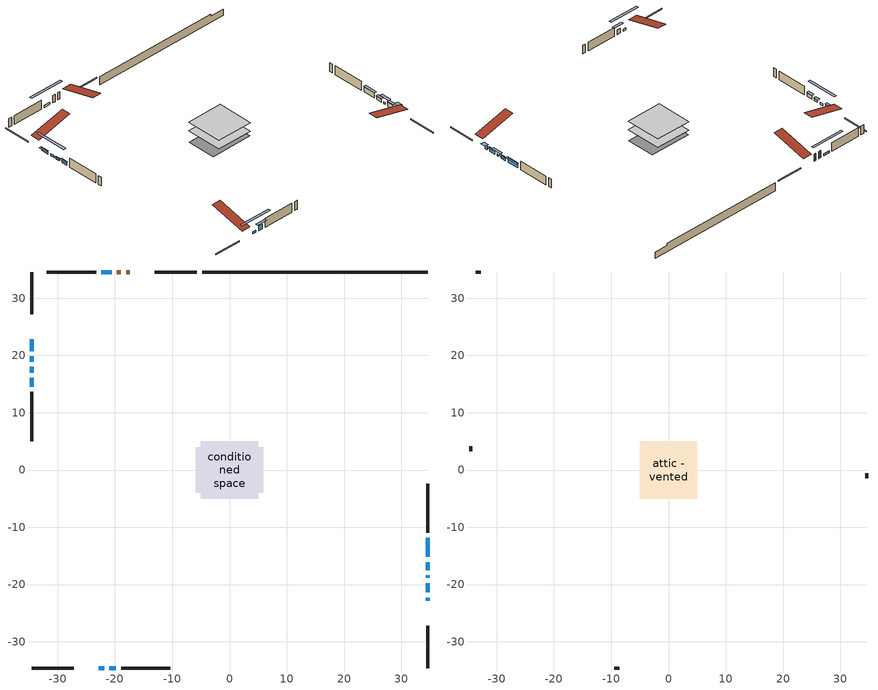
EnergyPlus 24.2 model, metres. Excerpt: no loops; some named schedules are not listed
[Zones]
conditioned space
 floor adiabatic (AdiabaticFloorConstruction): -5.01,-5.01 -5.01,5.01 5.01,5.01 5.01,-5.01 z0.46
 floor foundation (Slab1 construction): -5.87,-3.96 -5.87,3.96 5.87,3.96 5.87,-3.96 z-1.8
 wall outside (RimJoist1 construction): -5.68,34.57 -13.05,34.57 / -34.57,-34.57 -27.2,-34.57 / -34.57,34.57 -34.57,27.2 / 34.57,-34.57 34.57,-27.2 z0.46:0.76
 wall outside (AdiabaticWallConstruction 1): -17.45,34.57 -18.02,34.57 / -18.95,34.57 -19.67,34.57 z0.46:2.49
 wall outside (AdiabaticWallConstruction): 34.57,-22.8 34.57,-22.26 z0.46:1.66; -34.57,22.8 -34.57,20.76 / 34.57,-17.47 34.57,-16.07 z0.46:1.3; 34.57,-21.34 34.57,-19.73 z0.46:1.58; -20.59,34.57 -22.38,34.57 / -22.8,-34.57 -21.88,-34.57 / -34.57,19.84 -34.57,18.92 z0.46:1.05; 34.57,-18.81 34.57,-18.4 z0.46:0.97; -34.57,17.99 -34.57,17 z0.46:1.1; -34.57,16.07 -34.57,14.55 z0.46:1.42; -20.95,-34.57 -19.86,-34.57 / 34.57,-15.15 34.57,-11.87 z0.46:1.81
 wall outside (Wall1 construction): -23.31,34.57 -31.86,34.57 / -18.93,-34.57 -10.37,-34.57 / -34.57,13.62 -34.57,5.06 / 34.57,-10.94 34.57,-2.38 z0.46:2.9
 wall foundation (FoundationWall1 construction): -4.75,34.57,-1.8 -4.75,34.57,0.46 30.64,34.57,0.46 30.64,34.57,-0.08 34.57,34.57,-0.08 34.57,34.57,-1.8
 window (WindowConstruction 7): 34.57,-22.8 34.57,-22.26 z0.46:1.65
 window (WindowConstruction 5): -34.57,22.8 -34.57,20.76 z0.46:1.3
 window (WindowConstruction 6): 34.57,-21.33 34.57,-19.73 z0.46:1.58
 window (WindowConstruction 9): -20.6,34.57 -22.38,34.57 z0.46:1.05
 window (WindowConstruction 10): -22.8,-34.57 -21.88,-34.57 z0.46:1.05
 window (WindowConstruction 11): -34.57,19.83 -34.57,18.92 z0.46:1.05
 window (WindowConstruction 8): 34.57,-18.8 34.57,-18.4 z0.46:0.97
 window (WindowConstruction): -34.57,17.99 -34.57,17 z0.46:1.09
 window (WindowConstruction 1): -34.57,16.07 -34.57,14.55 z0.46:1.41
 window (WindowConstruction 2): 34.57,-17.47 34.57,-16.07 z0.46:1.3
 window (WindowConstruction 3): -20.95,-34.57 -19.86,-34.57 z0.46:1.81
 window (WindowConstruction 4): 34.57,-15.14 34.57,-11.87 z0.46:1.81
 door (Door): -17.45,34.57 -18.02,34.57 z0.46:2.49
 door (Door 1): -18.95,34.57 -19.67,34.57 z0.46:2.49
 ceiling adiabatic (AdiabaticFloorConstruction): 5.01,-5.01 5.01,5.01 -5.01,5.01 -5.01,-5.01 z0.46
attic - vented
 floor to conditioned space (Floor1 construction Reversed): -5.01,-5.01 -5.01,5.01 5.01,5.01 5.01,-5.01 z2.9
 wall outside (Wall2 construction): -32.79,34.57 -33.64,34.57 / -9.45,-34.57 -8.6,-34.57 / -34.57,4.13 -34.57,3.28 / 34.57,-1.46 34.57,-0.61 z0.46:2.9
 roof outside (Roof1 construction): -16.52,34.57,2.9 -16.52,24.7,5.36 -13.98,24.7,5.36 -13.98,34.57,2.9; -23.73,-34.57,2.9 -23.73,-24.7,5.36 -26.27,-24.7,5.36 -26.27,-34.57,2.9; -34.57,23.73,2.9 -24.7,23.73,5.36 -24.7,26.27,5.36 -34.57,26.27,2.9; 34.57,-23.73,2.9 24.7,-23.73,5.36 24.7,-26.27,5.36 34.57,-26.27,2.9
shading: 34.57,-21.8 34.57,-23.26 35.64,-23.26 35.64,-21.8 z2.12; -34.57,20.61 -34.57,22.95 -35.18,22.95 -35.18,20.61 z1.45; 34.57,-19.58 34.57,-21.48 35.18,-21.48 35.18,-19.58 z1.73; -26.34,34.57 -16.64,34.57 -16.64,35.18 -26.34,35.18 z5; -17.92,-34.57 -26.76,-34.57 -26.76,-35.18 -17.92,-35.18 z5; -34.57,14.96 -34.57,23.79 -35.18,23.79 -35.18,14.96 z5; 34.57,-17.18 34.57,-20.02 35.18,-20.02 35.18,-17.18 z2.19; -34.57,16.85 -34.57,18.14 -35.18,18.14 -35.18,16.85 z1.24; -34.57,14.4 -34.57,16.22 -35.18,16.22 -35.18,14.4 z1.56; 34.57,-15.92 34.57,-17.62 35.18,-17.62 35.18,-15.92 z1.45; -18.95,-34.57 -21.86,-34.57 -21.86,-35.18 -18.95,-35.18 z2.72; 34.57,-11.72 34.57,-15.29 35.18,-15.29 35.18,-11.72 z1.96
[Building]
Building 1: Terrain=Suburbs
[Site:Location]
Red Deer Regional AP_AB: Latitude {deg}=52.18; Longitude {deg}=-113.89; Time Zone {hr}=-7; Elevation {m}=905; Keep Site Location Information=Yes
[Site:GroundTemperature:Shallow]
-2.34175, -4.57363, -4.75236, -3.69322, 0.558635, 4.79069, 8.45965, 10.7838, 10.9813, 9.09096, 5.51556, 1.41332
[Site:WaterMainsTemperature]
Calculation Method=Schedule; Temperature Schedule=mains temperature schedule
[Material] Roughness=Rough; Thermal Absorptance=0.9
Name | Thickness {m} | Conductivity {W/m-K} | Density {kg/m3} | Specific Heat {J/kg-K} | Solar Absorptance | Visible Absorptance
asphalt or fiberglass shingles | 0.00635 | 0.162714 | 1121.4 | 1465.45 | 0.4 | 0.4
ceiling loosefill ins | 0.0846667 | 0.0480833 | 16.02 | 1046.75 | 0.7 | 0.7
ceiling stud and cavity | 0.1397 | 0.0949009 | 65.682 | 1177.47 | 0.7 | 0.7
concrete 4.0 in. | 0.1016 | 1.803125 | 2242.8 | 837.4 | 0.7 | 0.7
concrete 8.0 in. | 0.2032 | 1.803125 | 2242.8 | 837.4 | 0.7 | 0.7
door material | 0.04445 | 0.053851 | 512.64 | 1214.23 | 0.7 | 0.7
door material 1 | 0.04445 | 0.188738 | 512.64 | 1214.23 | 0.7 | 0.7
exterior vertical ins | 0.017508 | 0.029427 | 32.04 | 1214.23 | 0.7 | 0.7
floor covering | 0.0127 | 0.0433444 | 54.468 | 1339.84 | 0.6 | 0.6
floor rigid ins; wall rigid ins | 0.512978 | 0.029427 | 32.04 | 1214.23 | 0.7 | 0.7
floor stud and cavity | 0.1397 | 1.75129 | 37.0049 | 1207.88 | 0.7 | 0.7
furniture material conditioned space 1 | 0.1524 | 0.115458 | 640.8 | 1214.23 | 0.6 | 0.6
gypsum board | 0.0127 | 0.160291 | 801 | 837.4 | 0.6 | 0.6
gypsum board 1 | 0.0127 | 0.160291 | 801 | 837.4 | 0.7 | 0.7
osb sheathing 0.5 in. | 0.0127 | 0.115458 | 512.64 | 1214.23 | 0.7 | 0.7
osb sheathing 0.75 in. | 0.01905 | 0.115458 | 512.64 | 1214.23 | 0.7 | 0.7
osb sheathing 2.0 in. | 0.0508 | 0.115458 | 512.64 | 1214.23 | 0.7 | 0.7
rim joist stud and cavity | 0.0508 | 0.0309689 | 125.044 | 1163.47 | 0.6 | 0.6
wall stud and cavity | 0.1397 | 0.126135 | 139.0536 | 1170.24 | 0.7 | 0.7
wall stud and cavity 1 | 0.0889 | 6.1454 | 50.32683 | 1063.81 | 0.6 | 0.6
wall stud and cavity 2 | 0.0889 | 0.380278 | 52.3479 | 1209.89 | 0.7 | 0.7
wall stud and cavity 3 | 0.0889 | 0.391764 | 83.0341 | 1211.67 | 0.7 | 0.7
wood siding | 0.0254 | 0.102417 | 544.68 | 1172.36 | 0.4 | 0.4
wood siding 1 | 0.00254 | 0.102417 | 544.68 | 1172.36 | 0.4 | 0.4
wood siding 2; wood siding 3; wood siding 4 | 0.0254 | 0.102417 | 544.68 | 1172.36 | 0.7 | 0.7
[WindowMaterial:SimpleGlazingSystem]
Name | U-Factor {W/m2-K} | Solar Heat Gain Coefficient
WindowMaterial | 2.989467 | 0.52
WindowMaterial 1 | 2.92474 | 0.66
WindowMaterial 10 | 5.37877 | 0.62
WindowMaterial 2 | 2.99003 | 0.55
WindowMaterial 3 | 2.921331 | 0.67
WindowMaterial 4 | 2.96732 | 0.58
WindowMaterial 5 | 2.96562 | 0.58
WindowMaterial 6 | 2.63686 | 0.61
WindowMaterial 7 | 4.863207 | 0.59
WindowMaterial 8 | 2.67377 | 0.45
WindowMaterial 9 | 2.67377 | 0.46
[Construction]
AdiabaticFloorConstruction: floor stud and cavity, floor rigid ins, osb sheathing 0.75 in., floor covering
AdiabaticWallConstruction: wood siding 3, wall rigid ins, wall stud and cavity 2, gypsum board
AdiabaticWallConstruction 1: wood siding 4, wall rigid ins, wall stud and cavity 2, gypsum board
Door: door material
Door 1: door material 1
Floor1 construction Reversed: gypsum board, ceiling stud and cavity, ceiling loosefill ins
FoundationWall1 construction: concrete 8.0 in., gypsum board 1
furniture construction conditioned space 1: furniture material conditioned space 1
PartitionWallConstruction: gypsum board, wall stud and cavity 3, gypsum board
RimJoist1 construction: wood siding 2, osb sheathing 2.0 in., rim joist stud and cavity
Roof1 construction: asphalt or fiberglass shingles
Slab1 construction: concrete 4.0 in.
Wall1 construction: wood siding, osb sheathing 0.5 in., wall stud and cavity, gypsum board
Wall2 construction: wood siding 1, wall stud and cavity 1
WindowConstruction: WindowMaterial
WindowConstruction 1: WindowMaterial 1
WindowConstruction 10: WindowMaterial 9
WindowConstruction 11: WindowMaterial 10
WindowConstruction 2: WindowMaterial 2
WindowConstruction 3; WindowConstruction 4: WindowMaterial 3
WindowConstruction 5: WindowMaterial 4
WindowConstruction 6: WindowMaterial 5
WindowConstruction 7: WindowMaterial 6
WindowConstruction 8: WindowMaterial 7
WindowConstruction 9: WindowMaterial 8
[Zone] Multiplier=1; Part of Total Floor Area=Yes
Name | Volume {m3}
attic - vented | 40.6229
conditioned space | 475.8
[Space]
Name | Zone | Volume {m3}
attic - vented 1 | attic - vented | 40.6229
conditioned space 1 | conditioned space | 475.8
[ZoneInfiltration:EffectiveLeakageArea]
infil attic - vented 1: Zone or Space=attic - vented 1; Schedule=Always On Discrete; Effective Air Leakage Area {cm2}=3593.91; Stack Coefficient=0.000341075; Wind Coefficient=1.2478e-05
[ZoneMixing]
whole house fan mix: Zone or Space=attic - vented; Schedule=Always On Continuous; Design Flow Rate Calculation Method=Flow/Zone; Design Flow Rate {m3/s}=0; Source Zone or Space=conditioned space
[SurfaceProperty:ExposedFoundationPerimeter]
Slab1: Exposed Perimeter Calculation Method=TotalExposedPerimeter; Total Exposed Perimeter {m}=39.32
[InternalMass] Zone or ZoneList=conditioned space; Space or SpaceList=conditioned space 1
Name | Construction | Surface Area {m2}
furniture mass conditioned space 1 | furniture construction conditioned space 1 | 77.32
partition wall mass | PartitionWallConstruction | 193.3
[Lights]
interior lighting: Zone or ZoneList or Space or SpaceList=conditioned space 1; Schedule=interior lighting schedule; Design Level Calculation Method=LightingLevel; Lighting Level {W}=343.2; Return Air Fraction=0; Fraction Radiant=0.6; Fraction Visible=0.2; Fraction Replaceable=1
[People]
occupants: Zone or ZoneList or Space or SpaceList=conditioned space 1; Number of People Schedule=occupants schedule; Number of People Calculation Method=People; Number of People=3; Fraction Radiant=0.314171; Sensible Heat Fraction=0.56303; Activity Level Schedule=occupants activity schedule; Carbon Dioxide Generation Rate {m3/s-W}=0; Enable ASHRAE 55 Comfort Warnings=No; Mean Radiant Temperature Calculation Type=EnclosureAveraged
[ElectricEquipment] Zone or ZoneList or Space or SpaceList=conditioned space 1; Design Level Calculation Method=EquipmentLevel
Name | Schedule | Design Level {W} | Fraction Latent | Fraction Radiant | Fraction Lost
clothes dryer | clothes dryer schedule | 140.772 | 0.015 | 0.081 | 0.85
clothes washer | clothes washer schedule | 32.1985 | 0.03 | 0.162 | 0.7
cooking range | cooking range schedule | 215.147 | 0.08 | 0.432 | 0.2
dishwasher | dishwasher schedule | 66.8632 | 0.3 | 0.18 | 0.4
fridge | fridge schedule | 72.9452 | 0 | 0.6 | 0
mech vent bath fan 0 | mech vent bath fan 0 schedule | 50.2 | 0 | 0 | 1
mech vent house fan | mech vent house fan schedule | 0 | 0 | 0 | 1
mech vent house fan cfis | mech vent house fan cfis schedule | 0 | 0 | 0 | 0
misc plug loads | misc plug loads schedule | 494.7 | 0.045 | 0.513 | 0.1
whole house fan | Always On Discrete | 0 | 0 | 0 | 1
[OtherEquipment] Zone or ZoneList or Space or SpaceList=conditioned space 1; Design Level Calculation Method=EquipmentLevel
Name | Fuel Type | Schedule | Design Level {W} | Fraction Latent | Fraction Radiant | Fraction Lost
clothes dryer 1 | Electricity | clothes dryer schedule | 0 | 0.015 | 0.081 | 0.85
cooking range 1 | Electricity | cooking range schedule | 0 | 0.08 | 0.432 | 0.2
general water use latent | None | general water use schedule | 62.594 | 1 | 0 | 0
general water use sensible | None | general water use schedule | -61.6891 | 0 | 0.6 | 0
mech vent house fan latent load | None | Always On Discrete | 0 | 1 | 0 | 0
mech vent house fan sensible load | None | Always On Discrete | 0 | 0 | 0 | 0
water heater energy adjustment1 | NaturalGas | Always On Discrete | 0.01 | 0 | 0 | 1
[ZoneInfiltration:DesignFlowRate] Zone or ZoneList or Space or SpaceList=conditioned space 1; Schedule=Always On Discrete; Design Flow Rate Calculation Method=Flow/Zone; Design Flow Rate {m3/s}=0
infil flow; natural vent flow; whole house fan flow
[Foundation:Kiva]
Foundation Kiva 1: Initial Indoor Air Temperature {C}=18; Wall Height Above Grade {m}=0.460004; Wall Depth Below Slab {m}=0.2032; Custom Block Material Name 1=exterior vertical ins; Custom Block Depth 1 {m}=2.26; Custom Block X Position 1 {m}=0.2159; Custom Block Z Position 1 {m}=0
[Foundation:Kiva:Settings]
Soil Conductivity {W/m-K}=0.849921; Soil Density {kg/m3}=1842.3; Soil Specific Heat {J/kg-K}=418.7; Ground Solar Absorptivity=0.9; Ground Thermal Absorptivity=0.9; Ground Surface Roughness {m}=0.03; Far-Field Width {m}=40; Deep-Ground Boundary Condition=ZeroFlux; Deep-Ground Depth {m}=40; Minimum Cell Dimension {m}=0.2; Maximum Cell Growth Coefficient=3; Simulation Timestep=Timestep
[Exterior:Lights]
exterior lighting: Schedule=exterior lighting schedule; Design Level {W}=75.6
[Schedule:Constant]
Name | Hourly Value
Always On Continuous; mech vent house fan schedule; mech vent house fan cfis schedule; Always On Discrete | 1
occupants activity schedule | 117.228
fridge schedule | 0
[Schedule:Week:Daily]
interior lighting schedule Week Rule - Jan1-Jan27: interior lighting schedule day, interior lighting schedule day, interior lighting schedule day, interior lighting schedule day, interior lighting schedule day, interior lighting schedule day, interior lighting schedule day, interior lighting schedule default day, interior lighting schedule default day, interior lighting schedule default day, interior lighting schedule default day, interior lighting schedule default day
interior lighting schedule Week Rule - Jan28-Feb3: interior lighting schedule day, interior lighting schedule day, interior lighting schedule day, interior lighting schedule day, interior lighting schedule day 1, interior lighting schedule day 1, interior lighting schedule day 1, interior lighting schedule default day, interior lighting schedule default day, interior lighting schedule default day, interior lighting schedule default day, interior lighting schedule default day
interior lighting schedule Week Rule - Feb4-Feb24: interior lighting schedule day 1, interior lighting schedule day 1, interior lighting schedule day 1, interior lighting schedule day 1, interior lighting schedule day 1, interior lighting schedule day 1, interior lighting schedule day 1, interior lighting schedule default day, interior lighting schedule default day, interior lighting schedule default day, interior lighting schedule default day, interior lighting schedule default day
interior lighting schedule Week Rule - Feb25-Mar3: interior lighting schedule day 1, interior lighting schedule day 1, interior lighting schedule day 1, interior lighting schedule day 1, interior lighting schedule day 2, interior lighting schedule day 2, interior lighting schedule day 2, interior lighting schedule default day, interior lighting schedule default day, interior lighting schedule default day, interior lighting schedule default day, interior lighting schedule default day
interior lighting schedule Week Rule - Mar4-Mar31: interior lighting schedule day 2, interior lighting schedule day 2, interior lighting schedule day 2, interior lighting schedule day 2, interior lighting schedule day 2, interior lighting schedule day 2, interior lighting schedule day 2, interior lighting schedule default day, interior lighting schedule default day, interior lighting schedule default day, interior lighting schedule default day, interior lighting schedule default day
interior lighting schedule Week Rule - Apr1-Apr28: interior lighting schedule day 3, interior lighting schedule day 3, interior lighting schedule day 3, interior lighting schedule day 3, interior lighting schedule day 3, interior lighting schedule day 3, interior lighting schedule day 3, interior lighting schedule default day, interior lighting schedule default day, interior lighting schedule default day, interior lighting schedule default day, interior lighting schedule default day
interior lighting schedule Week Rule - Apr29-May5: interior lighting schedule day 3, interior lighting schedule day 3, interior lighting schedule day 4, interior lighting schedule day 4, interior lighting schedule day 4, interior lighting schedule day 4, interior lighting schedule day 4, interior lighting schedule default day, interior lighting schedule default day, interior lighting schedule default day, interior lighting schedule default day, interior lighting schedule default day
interior lighting schedule Week Rule - May6-May26: interior lighting schedule day 4, interior lighting schedule day 4, interior lighting schedule day 4, interior lighting schedule day 4, interior lighting schedule day 4, interior lighting schedule day 4, interior lighting schedule day 4, interior lighting schedule default day, interior lighting schedule default day, interior lighting schedule default day, interior lighting schedule default day, interior lighting schedule default day
interior lighting schedule Week Rule - May27-Jun2: interior lighting schedule day 4, interior lighting schedule day 4, interior lighting schedule day 4, interior lighting schedule day 4, interior lighting schedule day 4, interior lighting schedule day 5, interior lighting schedule day 5, interior lighting schedule default day, interior lighting schedule default day, interior lighting schedule default day, interior lighting schedule default day, interior lighting schedule default day
interior lighting schedule Week Rule - Jun3-Jun30: interior lighting schedule day 5, interior lighting schedule day 5, interior lighting schedule day 5, interior lighting schedule day 5, interior lighting schedule day 5, interior lighting schedule day 5, interior lighting schedule day 5, interior lighting schedule default day, interior lighting schedule default day, interior lighting schedule default day, interior lighting schedule default day, interior lighting schedule default day
interior lighting schedule Week Rule - Jul1-Jul28: interior lighting schedule day 6, interior lighting schedule day 6, interior lighting schedule day 6, interior lighting schedule day 6, interior lighting schedule day 6, interior lighting schedule day 6, interior lighting schedule day 6, interior lighting schedule default day, interior lighting schedule default day, interior lighting schedule default day, interior lighting schedule default day, interior lighting schedule default day
interior lighting schedule Week Rule - Jul29-Aug4: interior lighting schedule day 6, interior lighting schedule day 6, interior lighting schedule day 6, interior lighting schedule day 7, interior lighting schedule day 7, interior lighting schedule day 7, interior lighting schedule day 7, interior lighting schedule default day, interior lighting schedule default day, interior lighting schedule default day, interior lighting schedule default day, interior lighting schedule default day
interior lighting schedule Week Rule - Aug5-Aug25: interior lighting schedule day 7, interior lighting schedule day 7, interior lighting schedule day 7, interior lighting schedule day 7, interior lighting schedule day 7, interior lighting schedule day 7, interior lighting schedule day 7, interior lighting schedule default day, interior lighting schedule default day, interior lighting schedule default day, interior lighting schedule default day, interior lighting schedule default day
interior lighting schedule Week Rule - Aug26-Sep1: interior lighting schedule day 7, interior lighting schedule day 7, interior lighting schedule day 7, interior lighting schedule day 7, interior lighting schedule day 7, interior lighting schedule day 7, interior lighting schedule day 8, interior lighting schedule default day, interior lighting schedule default day, interior lighting schedule default day, interior lighting schedule default day, interior lighting schedule default day
interior lighting schedule Week Rule - Sep2-Sep29: interior lighting schedule day 8, interior lighting schedule day 8, interior lighting schedule day 8, interior lighting schedule day 8, interior lighting schedule day 8, interior lighting schedule day 8, interior lighting schedule day 8, interior lighting schedule default day, interior lighting schedule default day, interior lighting schedule default day, interior lighting schedule default day, interior lighting schedule default day
interior lighting schedule Week Rule - Sep30-Oct6: interior lighting schedule day 8, interior lighting schedule day 9, interior lighting schedule day 9, interior lighting schedule day 9, interior lighting schedule day 9, interior lighting schedule day 9, interior lighting schedule day 9, interior lighting schedule default day, interior lighting schedule default day, interior lighting schedule default day, interior lighting schedule default day, interior lighting schedule default day
interior lighting schedule Week Rule - Oct7-Oct27: interior lighting schedule day 9, interior lighting schedule day 9, interior lighting schedule day 9, interior lighting schedule day 9, interior lighting schedule day 9, interior lighting schedule day 9, interior lighting schedule day 9, interior lighting schedule default day, interior lighting schedule default day, interior lighting schedule default day, interior lighting schedule default day, interior lighting schedule default day
interior lighting schedule Week Rule - Oct28-Nov3: interior lighting schedule day 9, interior lighting schedule day 9, interior lighting schedule day 9, interior lighting schedule day 9, interior lighting schedule day 10, interior lighting schedule day 10, interior lighting schedule day 10, interior lighting schedule default day, interior lighting schedule default day, interior lighting schedule default day, interior lighting schedule default day, interior lighting schedule default day
interior lighting schedule Week Rule - Nov4-Nov24: interior lighting schedule day 10, interior lighting schedule day 10, interior lighting schedule day 10, interior lighting schedule day 10, interior lighting schedule day 10, interior lighting schedule day 10, interior lighting schedule day 10, interior lighting schedule default day, interior lighting schedule default day, interior lighting schedule default day, interior lighting schedule default day, interior lighting schedule default day
interior lighting schedule Week Rule - Nov25-Dec1: interior lighting schedule day 10, interior lighting schedule day 10, interior lighting schedule day 10, interior lighting schedule day 10, interior lighting schedule day 10, interior lighting schedule day 10, interior lighting schedule day 11, interior lighting schedule default day, interior lighting schedule default day, interior lighting schedule default day, interior lighting schedule default day, interior lighting schedule default day
interior lighting schedule Week Rule - Dec2-Dec31: interior lighting schedule day 11, interior lighting schedule day 11, interior lighting schedule day 11, interior lighting schedule day 11, interior lighting schedule day 11, interior lighting schedule day 11, interior lighting schedule day 11, interior lighting schedule default day, interior lighting schedule default day, interior lighting schedule default day, interior lighting schedule default day, interior lighting schedule default day
occupants schedule Week Rule - Jan1-Dec31: occupants schedule day, occupants schedule day, occupants schedule day, occupants schedule day, occupants schedule day, occupants schedule day, occupants schedule day, occupants schedule default day, occupants schedule default day, occupants schedule default day, occupants schedule default day, occupants schedule default day
clothes dryer schedule Week Rule - Jan1-Dec31: clothes dryer schedule day, clothes dryer schedule day, clothes dryer schedule day, clothes dryer schedule day, clothes dryer schedule day, clothes dryer schedule day, clothes dryer schedule day, clothes dryer schedule default day, clothes dryer schedule default day, clothes dryer schedule default day, clothes dryer schedule default day, clothes dryer schedule default day
clothes washer schedule Week Rule - Jan1-Dec31: clothes washer schedule day, clothes washer schedule day, clothes washer schedule day, clothes washer schedule day, clothes washer schedule day, clothes washer schedule day, clothes washer schedule day, clothes washer schedule default day, clothes washer schedule default day, clothes washer schedule default day, clothes washer schedule default day, clothes washer schedule default day
cooking range schedule Week Rule - Jan1-Dec31: cooking range schedule day, cooking range schedule day, cooking range schedule day, cooking range schedule day, cooking range schedule day, cooking range schedule day, cooking range schedule day, cooking range schedule default day, cooking range schedule default day, cooking range schedule default day, cooking range schedule default day, cooking range schedule default day
dishwasher schedule Week Rule - Jan1-Dec31: dishwasher schedule day, dishwasher schedule day, dishwasher schedule day, dishwasher schedule day, dishwasher schedule day, dishwasher schedule day, dishwasher schedule day, dishwasher schedule default day, dishwasher schedule default day, dishwasher schedule default day, dishwasher schedule default day, dishwasher schedule default day
mech vent bath fan 0 schedule Week Rule - Jan1-Dec31: mech vent bath fan 0 schedule day, mech vent bath fan 0 schedule day, mech vent bath fan 0 schedule day, mech vent bath fan 0 schedule day, mech vent bath fan 0 schedule day, mech vent bath fan 0 schedule day, mech vent bath fan 0 schedule day, mech vent bath fan 0 schedule default day, mech vent bath fan 0 schedule default day, mech vent bath fan 0 schedule default day, mech vent bath fan 0 schedule default day, mech vent bath fan 0 schedule default day
misc plug loads schedule Week Rule - Jan1-Dec31: misc plug loads schedule day, misc plug loads schedule day, misc plug loads schedule day, misc plug loads schedule day, misc plug loads schedule day, misc plug loads schedule day, misc plug loads schedule day, misc plug loads schedule default day, misc plug loads schedule default day, misc plug loads schedule default day, misc plug loads schedule default day, misc plug loads schedule default day
general water use schedule Week Rule - Jan1-Dec31: general water use schedule day, general water use schedule day, general water use schedule day, general water use schedule day, general water use schedule day, general water use schedule day, general water use schedule day, general water use schedule default day, general water use schedule default day, general water use schedule default day, general water use schedule default day, general water use schedule default day
exterior lighting schedule Week Rule - Jan1-Jan27: exterior lighting schedule day, exterior lighting schedule day, exterior lighting schedule day, exterior lighting schedule day, exterior lighting schedule day, exterior lighting schedule day, exterior lighting schedule day, exterior lighting schedule default day, exterior lighting schedule default day, exterior lighting schedule default day, exterior lighting schedule default day, exterior lighting schedule default day
exterior lighting schedule Week Rule - Jan28-Feb3: exterior lighting schedule day, exterior lighting schedule day, exterior lighting schedule day, exterior lighting schedule day, exterior lighting schedule day 1, exterior lighting schedule day 1, exterior lighting schedule day 1, exterior lighting schedule default day, exterior lighting schedule default day, exterior lighting schedule default day, exterior lighting schedule default day, exterior lighting schedule default day
exterior lighting schedule Week Rule - Feb4-Feb24: exterior lighting schedule day 1, exterior lighting schedule day 1, exterior lighting schedule day 1, exterior lighting schedule day 1, exterior lighting schedule day 1, exterior lighting schedule day 1, exterior lighting schedule day 1, exterior lighting schedule default day, exterior lighting schedule default day, exterior lighting schedule default day, exterior lighting schedule default day, exterior lighting schedule default day
exterior lighting schedule Week Rule - Feb25-Mar3: exterior lighting schedule day 1, exterior lighting schedule day 1, exterior lighting schedule day 1, exterior lighting schedule day 1, exterior lighting schedule day 2, exterior lighting schedule day 2, exterior lighting schedule day 2, exterior lighting schedule default day, exterior lighting schedule default day, exterior lighting schedule default day, exterior lighting schedule default day, exterior lighting schedule default day
exterior lighting schedule Week Rule - Mar4-Mar31: exterior lighting schedule day 2, exterior lighting schedule day 2, exterior lighting schedule day 2, exterior lighting schedule day 2, exterior lighting schedule day 2, exterior lighting schedule day 2, exterior lighting schedule day 2, exterior lighting schedule default day, exterior lighting schedule default day, exterior lighting schedule default day, exterior lighting schedule default day, exterior lighting schedule default day
exterior lighting schedule Week Rule - Apr1-Apr28: exterior lighting schedule day 3, exterior lighting schedule day 3, exterior lighting schedule day 3, exterior lighting schedule day 3, exterior lighting schedule day 3, exterior lighting schedule day 3, exterior lighting schedule day 3, exterior lighting schedule default day, exterior lighting schedule default day, exterior lighting schedule default day, exterior lighting schedule default day, exterior lighting schedule default day
exterior lighting schedule Week Rule - Apr29-May5: exterior lighting schedule day 3, exterior lighting schedule day 3, exterior lighting schedule day 4, exterior lighting schedule day 4, exterior lighting schedule day 4, exterior lighting schedule day 4, exterior lighting schedule day 4, exterior lighting schedule default day, exterior lighting schedule default day, exterior lighting schedule default day, exterior lighting schedule default day, exterior lighting schedule default day
exterior lighting schedule Week Rule - May6-May26: exterior lighting schedule day 4, exterior lighting schedule day 4, exterior lighting schedule day 4, exterior lighting schedule day 4, exterior lighting schedule day 4, exterior lighting schedule day 4, exterior lighting schedule day 4, exterior lighting schedule default day, exterior lighting schedule default day, exterior lighting schedule default day, exterior lighting schedule default day, exterior lighting schedule default day
exterior lighting schedule Week Rule - May27-Jun2: exterior lighting schedule day 4, exterior lighting schedule day 4, exterior lighting schedule day 4, exterior lighting schedule day 4, exterior lighting schedule day 4, exterior lighting schedule day 5, exterior lighting schedule day 5, exterior lighting schedule default day, exterior lighting schedule default day, exterior lighting schedule default day, exterior lighting schedule default day, exterior lighting schedule default day
exterior lighting schedule Week Rule - Jun3-Jun30: exterior lighting schedule day 5, exterior lighting schedule day 5, exterior lighting schedule day 5, exterior lighting schedule day 5, exterior lighting schedule day 5, exterior lighting schedule day 5, exterior lighting schedule day 5, exterior lighting schedule default day, exterior lighting schedule default day, exterior lighting schedule default day, exterior lighting schedule default day, exterior lighting schedule default day
exterior lighting schedule Week Rule - Jul1-Jul28: exterior lighting schedule day 6, exterior lighting schedule day 6, exterior lighting schedule day 6, exterior lighting schedule day 6, exterior lighting schedule day 6, exterior lighting schedule day 6, exterior lighting schedule day 6, exterior lighting schedule default day, exterior lighting schedule default day, exterior lighting schedule default day, exterior lighting schedule default day, exterior lighting schedule default day
exterior lighting schedule Week Rule - Jul29-Aug4: exterior lighting schedule day 6, exterior lighting schedule day 6, exterior lighting schedule day 6, exterior lighting schedule day 7, exterior lighting schedule day 7, exterior lighting schedule day 7, exterior lighting schedule day 7, exterior lighting schedule default day, exterior lighting schedule default day, exterior lighting schedule default day, exterior lighting schedule default day, exterior lighting schedule default day
exterior lighting schedule Week Rule - Aug5-Aug25: exterior lighting schedule day 7, exterior lighting schedule day 7, exterior lighting schedule day 7, exterior lighting schedule day 7, exterior lighting schedule day 7, exterior lighting schedule day 7, exterior lighting schedule day 7, exterior lighting schedule default day, exterior lighting schedule default day, exterior lighting schedule default day, exterior lighting schedule default day, exterior lighting schedule default day
exterior lighting schedule Week Rule - Aug26-Sep1: exterior lighting schedule day 7, exterior lighting schedule day 7, exterior lighting schedule day 7, exterior lighting schedule day 7, exterior lighting schedule day 7, exterior lighting schedule day 7, exterior lighting schedule day 8, exterior lighting schedule default day, exterior lighting schedule default day, exterior lighting schedule default day, exterior lighting schedule default day, exterior lighting schedule default day
exterior lighting schedule Week Rule - Sep2-Sep29: exterior lighting schedule day 8, exterior lighting schedule day 8, exterior lighting schedule day 8, exterior lighting schedule day 8, exterior lighting schedule day 8, exterior lighting schedule day 8, exterior lighting schedule day 8, exterior lighting schedule default day, exterior lighting schedule default day, exterior lighting schedule default day, exterior lighting schedule default day, exterior lighting schedule default day
exterior lighting schedule Week Rule - Sep30-Oct6: exterior lighting schedule day 8, exterior lighting schedule day 9, exterior lighting schedule day 9, exterior lighting schedule day 9, exterior lighting schedule day 9, exterior lighting schedule day 9, exterior lighting schedule day 9, exterior lighting schedule default day, exterior lighting schedule default day, exterior lighting schedule default day, exterior lighting schedule default day, exterior lighting schedule default day
exterior lighting schedule Week Rule - Oct7-Oct27: exterior lighting schedule day 9, exterior lighting schedule day 9, exterior lighting schedule day 9, exterior lighting schedule day 9, exterior lighting schedule day 9, exterior lighting schedule day 9, exterior lighting schedule day 9, exterior lighting schedule default day, exterior lighting schedule default day, exterior lighting schedule default day, exterior lighting schedule default day, exterior lighting schedule default day
exterior lighting schedule Week Rule - Oct28-Nov3: exterior lighting schedule day 9, exterior lighting schedule day 9, exterior lighting schedule day 9, exterior lighting schedule day 9, exterior lighting schedule day 10, exterior lighting schedule day 10, exterior lighting schedule day 10, exterior lighting schedule default day, exterior lighting schedule default day, exterior lighting schedule default day, exterior lighting schedule default day, exterior lighting schedule default day
exterior lighting schedule Week Rule - Nov4-Nov24: exterior lighting schedule day 10, exterior lighting schedule day 10, exterior lighting schedule day 10, exterior lighting schedule day 10, exterior lighting schedule day 10, exterior lighting schedule day 10, exterior lighting schedule day 10, exterior lighting schedule default day, exterior lighting schedule default day, exterior lighting schedule default day, exterior lighting schedule default day, exterior lighting schedule default day
[Schedule:Year]
interior lighting schedule: interior lighting schedule Week Rule - Jan1-Jan27, 1, 1, 1, 27, interior lighting schedule Week Rule - Jan28-Feb3, 1, 28, 2, 3, interior lighting schedule Week Rule - Feb4-Feb24, 2, 4, 2, 24, interior lighting schedule Week Rule - Feb25-Mar3, 2, 25, 3, 3, interior lighting schedule Week Rule - Mar4-Mar31, 3, 4, 3, 31, interior lighting schedule Week Rule - Apr1-Apr28, 4, 1, 4, 28, interior lighting schedule Week Rule - Apr29-May5, 4, 29, 5, 5, interior lighting schedule Week Rule - May6-May26, 5, 6, 5, 26, interior lighting schedule Week Rule - May27-Jun2, 5, 27, 6, 2, interior lighting schedule Week Rule - Jun3-Jun30, 6, 3, 6, 30, interior lighting schedule Week Rule - Jul1-Jul28, 7, 1, 7, 28, interior lighting schedule Week Rule - Jul29-Aug4, 7, 29, 8, 4, interior lighting schedule Week Rule - Aug5-Aug25, 8, 5, 8, 25, interior lighting schedule Week Rule - Aug26-Sep1, 8, 26, 9, 1, interior lighting schedule Week Rule - Sep2-Sep29, 9, 2, 9, 29, interior lighting schedule Week Rule - Sep30-Oct6, 9, 30, 10, 6, interior lighting schedule Week Rule - Oct7-Oct27, 10, 7, 10, 27, interior lighting schedule Week Rule - Oct28-Nov3, 10, 28, 11, 3, interior lighting schedule Week Rule - Nov4-Nov24, 11, 4, 11, 24, interior lighting schedule Week Rule - Nov25-Dec1, 11, 25, 12, 1, interior lighting schedule Week Rule - Dec2-Dec31, 12, 2, 12, 31
occupants schedule: occupants schedule Week Rule - Jan1-Dec31, 1, 1, 12, 31
clothes dryer schedule: clothes dryer schedule Week Rule - Jan1-Dec31, 1, 1, 12, 31
clothes washer schedule: clothes washer schedule Week Rule - Jan1-Dec31, 1, 1, 12, 31
cooking range schedule: cooking range schedule Week Rule - Jan1-Dec31, 1, 1, 12, 31
dishwasher schedule: dishwasher schedule Week Rule - Jan1-Dec31, 1, 1, 12, 31
mech vent bath fan 0 schedule: mech vent bath fan 0 schedule Week Rule - Jan1-Dec31, 1, 1, 12, 31
misc plug loads schedule: misc plug loads schedule Week Rule - Jan1-Dec31, 1, 1, 12, 31
general water use schedule: general water use schedule Week Rule - Jan1-Dec31, 1, 1, 12, 31
exterior lighting schedule: exterior lighting schedule Week Rule - Jan1-Jan27, 1, 1, 1, 27, exterior lighting schedule Week Rule - Jan28-Feb3, 1, 28, 2, 3, exterior lighting schedule Week Rule - Feb4-Feb24, 2, 4, 2, 24, exterior lighting schedule Week Rule - Feb25-Mar3, 2, 25, 3, 3, exterior lighting schedule Week Rule - Mar4-Mar31, 3, 4, 3, 31, exterior lighting schedule Week Rule - Apr1-Apr28, 4, 1, 4, 28, exterior lighting schedule Week Rule - Apr29-May5, 4, 29, 5, 5, exterior lighting schedule Week Rule - May6-May26, 5, 6, 5, 26, exterior lighting schedule Week Rule - May27-Jun2, 5, 27, 6, 2, exterior lighting schedule Week Rule - Jun3-Jun30, 6, 3, 6, 30, exterior lighting schedule Week Rule - Jul1-Jul28, 7, 1, 7, 28, exterior lighting schedule Week Rule - Jul29-Aug4, 7, 29, 8, 4, exterior lighting schedule Week Rule - Aug5-Aug25, 8, 5, 8, 25, exterior lighting schedule Week Rule - Aug26-Sep1, 8, 26, 9, 1, exterior lighting schedule Week Rule - Sep2-Sep29, 9, 2, 9, 29, exterior lighting schedule Week Rule - Sep30-Oct6, 9, 30, 10, 6, exterior lighting schedule Week Rule - Oct7-Oct27, 10, 7, 10, 27, exterior lighting schedule Week Rule - Oct28-Nov3, 10, 28, 11, 3, exterior lighting schedule Week Rule - Nov4-Nov24, 11, 4, 11, 24, exterior lighting schedule Week Rule - Nov25-Dec1, 11, 25, 12, 1, exterior lighting schedule Week Rule - Dec2-Dec31, 12, 2, 12, 31
[Schedule:Compact]
mains temperature schedule: Through: 01/01, For: AllDays, Until: 24:00, 3.49111, Through: 01/02, For: AllDays, Until: 24:00, 3.42333, Through: 01/03, For: AllDays, Until: 24:00, 3.35611, Through: 01/04, For: AllDays, Until: 24:00, 3.28944, Through: 01/05, For: AllDays, Until: 24:00, 3.22444, Through: 01/06, For: AllDays, Until: 24:00, 3.16, Through: 01/07, For: AllDays, Until: 24:00, 3.09611, Through: 01/08, For: AllDays, Until: 24:00, 3.03333, Through: 01/09, For: AllDays, Until: 24:00, 2.97167, Through: 01/10, For: AllDays, Until: 24:00, 2.91111, Through: 01/11, For: AllDays, Until: 24:00, 2.85167, Through: 01/12, For: AllDays, Until: 24:00, 2.79278, Through: 01/13, For: AllDays, Until: 24:00, 2.735, Through: 01/14, For: AllDays, Until: 24:00, 2.67833, Through: 01/15, For: AllDays, Until: 24:00, 2.62278, Through: 01/16, For: AllDays, Until: 24:00, 2.56833, Through: 01/17, For: AllDays, Until: 24:00, 2.515, Through: 01/18, For: AllDays, Until: 24:00, 2.46278, Through: 01/19, For: AllDays, Until: 24:00, 2.41167, Through: 01/20, For: AllDays, Until: 24:00, 2.36167, Through: 01/21, For: AllDays, Until: 24:00, 2.31333, Through: 01/22, For: AllDays, Until: 24:00, 2.26556, Through: 01/23, For: AllDays, Until: 24:00, 2.21889, Through: 01/24, For: AllDays, Until: 24:00, 2.17389, Through: 01/25, For: AllDays, Until: 24:00, 2.13, Through: 01/26, For: AllDays, Until: 24:00, 2.08722, Through: 01/27, For: AllDays, Until: 24:00, 2.04556, Through: 01/28, For: AllDays, Until: 24:00, 2.00556, Through: 01/29, For: AllDays, Until: 24:00, 1.96611, Through: 01/30, For: AllDays, Until: 24:00, 1.92833, Through: 01/31, For: AllDays, Until: 24:00, 1.89222, Through: 02/01, For: AllDays, Until: 24:00, 1.85722, Through: 02/02, For: AllDays, Until: 24:00, 1.82333, Through: 02/03, For: AllDays, Until: 24:00, 1.79056, Through: 02/04, For: AllDays, Until: 24:00, 1.75944, Through: 02/05, For: AllDays, Until: 24:00, 1.73, Through: 02/06, For: AllDays, Until: 24:00, 1.70111, Through: 02/07, For: AllDays, Until: 24:00, 1.67389, Through: 02/08, For: AllDays, Until: 24:00, 1.64833, Through: 02/09, For: AllDays, Until: 24:00, 1.62389, Through: 02/10, For: AllDays, Until: 24:00, 1.60111, Through: 02/11, For: AllDays, Until: 24:00, 1.57944, Through: 02/12, For: AllDays, Until: 24:00, 1.55944, Through: 02/13, For: AllDays, Until: 24:00, 1.54056, Through: 02/14, For: AllDays, Until: 24:00, 1.52278, Through: 02/15, For: AllDays, Until: 24:00, 1.50667, Through: 02/16, For: AllDays, Until: 24:00, 1.49222, Through: 02/17, For: AllDays, Until: 24:00, 1.47944, Through: 02/18, For: AllDays, Until: 24:00, 1.46722, Through: 02/19, For: AllDays, Until: 24:00, 1.45722, Through: 02/20, For: AllDays, Until: 24:00, 1.44833, Through: 02/21, For: AllDays, Until: 24:00, 1.44056, Through: 02/22, For: AllDays, Until: 24:00, 1.435, Through: 02/23, For: AllDays, Until: 24:00, 1.43, Through: 02/24, For: AllDays, Until: 24:00, 1.42722, Through: 02/25, For: AllDays, Until: 24:00, 1.42556, Through: 02/26, For: AllDays, Until: 24:00, 1.425, Through: 02/27, For: AllDays, Until: 24:00, 1.42611, Through: 02/28, For: AllDays, Until: 24:00, 1.42889, Through: 03/01, For: AllDays, Until: 24:00, 1.43278, Through: 03/02, For: AllDays, Until: 24:00, 1.43833, Through: 03/03, For: AllDays, Until: 24:00, 1.44556, Through: 03/04, For: AllDays, Until: 24:00, 1.45389, Through: 03/05, For: AllDays, Until: 24:00, 1.46333, Through: 03/06, For: AllDays, Until: 24:00, 1.47444, Through: 03/07, For: AllDays, Until: 24:00, 1.48722, Through: 03/08, For: AllDays, Until: 24:00, 1.50111, Through: 03/09, For: AllDays, Until: 24:00, 1.51667, Through: 03/10, For: AllDays, Until: 24:00, 1.53389, Through: 03/11, For: AllDays, Until: 24:00, 1.55222, Through: 03/12, For: AllDays, Until: 24:00, 1.57167, Through: 03/13, For: AllDays, Until: 24:00, 1.59278, Through: 03/14, For: AllDays, Until: 24:00, 1.61556, Through: 03/15, For: AllDays, Until: 24:00, 1.63944, Through: 03/16, For: AllDays, Until: 24:00, 1.66444, Through: 03/17, For: AllDays, Until: 24:00, 1.69111, Through: 03/18, For: AllDays, Until: 24:00, 1.71889, Through: 03/19, For: AllDays, Until: 24:00, 1.74833, Through: 03/20, For: AllDays, Until: 24:00, 1.77889, Through: 03/21, For: AllDays, Until: 24:00, 1.81111, Through: 03/22, For: AllDays, Until: 24:00, 1.84444, Through: 03/23, For: AllDays, Until: 24:00, 1.87889, Through: 03/24, For: AllDays, Until: 24:00, 1.915, Through: 03/25, For: AllDays, Until: 24:00, 1.95222, Through: 03/26, For: AllDays, Until: 24:00, 1.99056, Through: 03/27, For: AllDays, Until: 24:00, 2.03056, Through: 03/28, For: AllDays, Until: 24:00, 2.07167, Through: 03/29, For: AllDays, Until: 24:00, 2.11389, Through: 03/30, For: AllDays, Until: 24:00, 2.15722, Through: 03/31, For: AllDays, Until: 24:00, 2.20222, Through: 04/01, For: AllDays, Until: 24:00, 2.24833, Through: 04/02, For: AllDays, Until: 24:00, 2.29556, Through: 04/03, For: AllDays, Until: 24:00, 2.34389, Through: 04/04, For: AllDays, Until: 24:00, 2.39333, Through: 04/05, For: AllDays, Until: 24:00, 2.44389, Through: 04/06, For: AllDays, Until: 24:00, 2.49556, Through: 04/07, For: AllDays, Until: 24:00, 2.54889, Through: 04/08, For: AllDays, Until: 24:00, 2.60278, Through: 04/09, For: AllDays, Until: 24:00, 2.65778, Through: 04/10, For: AllDays, Until: 24:00, 2.71389, Through: 04/11, For: AllDays, Until: 24:00, 2.77111, Through: 04/12, For: AllDays, Until: 24:00, 2.82944, Through: 04/13, For: AllDays, Until: 24:00, 2.88889, Through: 04/14, For: AllDays, Until: 24:00, 2.94944, Through: 04/15, For: AllDays, Until: 24:00, 3.01056, Through: 04/16, For: AllDays, Until: 24:00, 3.07278, Through: 04/17, For: AllDays, Until: 24:00, 3.13611, Through: 04/18, For: AllDays, Until: 24:00, 3.2, Through: 04/19, For: AllDays, Until: 24:00, 3.26556, Through: 04/20, For: AllDays, Until: 24:00, 3.33111, Through: 04/21, For: AllDays, Until: 24:00, 3.39833, Through: 04/22, For: AllDays, Until: 24:00, 3.46611, Through: 04/23, For: AllDays, Until: 24:00, 3.53444, Through: 04/24, For: AllDays, Until: 24:00, 3.60389, Through: 04/25, For: AllDays, Until: 24:00, 3.67389, Through: 04/26, For: AllDays, Until: 24:00, 3.745, Through: 04/27, For: AllDays, Until: 24:00, 3.81667, Through: 04/28, For: AllDays, Until: 24:00, 3.88889, Through: 04/29, For: AllDays, Until: 24:00, 3.96222, Through: 04/30, For: AllDays, Until: 24:00, 4.03611, Through: 05/01, For: AllDays, Until: 24:00, 4.11056, Through: 05/02, For: AllDays, Until: 24:00, 4.18556, Through: 05/03, For: AllDays, Until: 24:00, 4.26111, Through: 05/04, For: AllDays, Until: 24:00, 4.33778, Through: 05/05, For: AllDays, Until: 24:00, 4.41444, Through: 05/06, For: AllDays, Until: 24:00, 4.49222, Through: 05/07, For: AllDays, Until: 24:00, 4.57, Through: 05/08, For: AllDays, Until: 24:00, 4.64833, Through: 05/09, For: AllDays, Until: 24:00, 4.72778, Through: 05/10, For: AllDays, Until: 24:00, 4.80722, Through: 05/11, For: AllDays, Until: 24:00, 4.88667, Through: 05/12, For: AllDays, Until: 24:00, 4.96722, Through: 05/13, For: AllDays, Until: 24:00, 5.04778, Through: 05/14, For: AllDays, Until: 24:00, 5.12889, Through: 05/15, For: AllDays, Until: 24:00, 5.21056, Through: 05/16, For: AllDays, Until: 24:00, 5.29222, Through: 05/17, For: AllDays, Until: 24:00, 5.37444, Through: 05/18, For: AllDays, Until: 24:00, 5.45667, Through: 05/19, For: AllDays, Until: 24:00, 5.53889, Through: 05/20, For: AllDays, Until: 24:00, 5.62167, Through: 05/21, For: AllDays, Until: 24:00, 5.705, Through: 05/22, For: AllDays, Until: 24:00, 5.78778, Through: 05/23, For: AllDays, Until: 24:00, 5.87111, Through: 05/24, For: AllDays, Until: 24:00, 5.95444, Through: 05/25, For: AllDays, Until: 24:00, 6.03778, Through: 05/26, For: AllDays, Until: 24:00, 6.12167, Through: 05/27, For: AllDays, Until: 24:00, 6.205, Through: 05/28, For: AllDays, Until: 24:00, 6.28889, Through: 05/29, For: AllDays, Until: 24:00, 6.37278, Through: 05/30, For: AllDays, Until: 24:00, 6.45611, Through: 05/31, For: AllDays, Until: 24:00, 6.54, Through: 06/01, For: AllDays, Until: 24:00, 6.62333, Through: 06/02, For: AllDays, Until: 24:00, 6.70667, Through: 06/03, For: AllDays, Until: 24:00, 6.79, Through: 06/04, For: AllDays, Until: 24:00, 6.87278, Through: 06/05, For: AllDays, Until: 24:00, 6.95611, Through: 06/06, For: AllDays, Until: 24:00, 7.03889, Through: 06/07, For: AllDays, Until: 24:00, 7.12111, Through: 06/08, For: AllDays, Until: 24:00, 7.20333, Through: 06/09, For: AllDays, Until: 24:00, 7.28556, Through: 06/10, For: AllDays, Until: 24:00, 7.36722, Through: 06/11, For: AllDays, Until: 24:00, 7.44889, Through: 06/12, For: AllDays, Until: 24:00, 7.52944, Through: 06/13, For: AllDays, Until: 24:00, 7.61056, Through: 06/14, For: AllDays, Until: 24:00, 7.69056, Through: 06/15, For: AllDays, Until: 24:00, 7.77056, Through: 06/16, For: AllDays, Until: 24:00, 7.85, Through: 06/17, For: AllDays, Until: 24:00, 7.92889, Through: 06/18, For: AllDays, Until: 24:00, 8.00722, Through: 06/19, For: AllDays, Until: 24:00, 8.08556, Through: 06/20, For: AllDays, Until: 24:00, 8.16278, Through: 06/21, For: AllDays, Until: 24:00, 8.23944, Through: 06/22, For: AllDays, Until: 24:00, 8.31611, Through: 06/23, For: AllDays, Until: 24:00, 8.39167, Through: 06/24, For: AllDays, Until: 24:00, 8.46667, Through: 06/25, For: AllDays, Until: 24:00, 8.54111, Through: 06/26, For: AllDays, Until: 24:00, 8.615, Through: 06/27, For: AllDays, Until: 24:00, 8.68778, Through: 06/28, For: AllDays, Until: 24:00, 8.76056, Through: 06/29, For: AllDays, Until: 24:00, 8.83222, Through: 06/30, For: AllDays, Until: 24:00, 8.90278, Through: 07/01, For: AllDays, Until: 24:00, 8.97278, Through: 07/02, For: AllDays, Until: 24:00, 9.04222, Through: 07/03, For: AllDays, Until: 24:00, 9.11056, Through: 07/04, For: AllDays, Until: 24:00, 9.17833, Through: 07/05, For: AllDays, Until: 24:00, 9.245, Through: 07/06, For: AllDays, Until: 24:00, 9.31111, Through: 07/07, For: AllDays, Until: 24:00, 9.37611, Through: 07/08, For: AllDays, Until: 24:00, 9.44, Through: 07/09, For: AllDays, Until: 24:00, 9.50333, Through: 07/10, For: AllDays, Until: 24:00, 9.56556, Through: 07/11, For: AllDays, Until: 24:00, 9.62667, Through: 07/12, For: AllDays, Until: 24:00, 9.68722, Through: 07/13, For: AllDays, Until: 24:00, 9.74667, Through: 07/14, For: AllDays, Until: 24:00, 9.80444, Through: 07/15, For: AllDays, Until: 24:00, 9.86167, Through: 07/16, For: AllDays, Until: 24:00, 9.91778, Through: 07/17, For: AllDays, Until: 24:00, 9.97278, Through: 07/18, For: AllDays, Until: 24:00, 10.0272, Through: 07/19, For: AllDays, Until: 24:00, 10.08, Through: 07/20, For: AllDays, Until: 24:00, 10.1317, Through: 07/21, For: AllDays, Until: 24:00, 10.1822, Through: 07/22, For: AllDays, Until: 24:00, 10.2317, Through: 07/23, For: AllDays, Until: 24:00, 10.28, Through: 07/24, For: AllDays, Until: 24:00, 10.3267, Through: 07/25, For: AllDays, Until: 24:00, 10.3728, Through: 07/26, For: AllDays, Until: 24:00, 10.4172, Through: 07/27, For: AllDays, Until: 24:00, 10.4611, Through: 07/28, For: AllDays, Until: 24:00, 10.5033, Through: 07/29, For: AllDays, Until: 24:00, 10.5439, Through: 07/30, For: AllDays, Until: 24:00, 10.5839, Through: 07/31, For: AllDays, Until: 24:00, 10.6222, Through: 08/01, For: AllDays, Until: 24:00, 10.6594, Through: 08/02, For: AllDays, Until: 24:00, 10.695, Through: 08/03, For: AllDays, Until: 24:00, 10.73, Through: 08/04, For: AllDays, Until: 24:00, 10.7628, Through: 08/05, For: AllDays, Until: 24:00, 10.795, Through: 08/06, For: AllDays, Until: 24:00, 10.8256, Through: 08/07, For: AllDays, Until: 24:00, 10.855, Through: 08/08, For: AllDays, Until: 24:00, 10.8828, Through: 08/09, For: AllDays, Until: 24:00, 10.9089, Through: 08/10, For: AllDays, Until: 24:00, 10.9344, Through: 08/11, For: AllDays, Until: 24:00, 10.9583, Through: 08/12, For: AllDays, Until: 24:00, 10.9806, Through: 08/13, For: AllDays, Until: 24:00, 11.0017, Through: 08/14, For: AllDays, Until: 24:00, 11.0211, Through: 08/15, For: AllDays, Until: 24:00, 11.0394, Through: 08/16, For: AllDays, Until: 24:00, 11.0561, Through: 08/17, For: AllDays, Until: 24:00, 11.0711, Through: 08/18, For: AllDays, Until: 24:00, 11.0856, Through: 08/19, For: AllDays, Until: 24:00, 11.0978, Through: 08/20, For: AllDays, Until: 24:00, 11.1089, Through: 08/21, For: AllDays, Until: 24:00, 11.1189, Through: 08/22, For: AllDays, Until: 24:00, 11.1267, Through: 08/23, For: AllDays, Until: 24:00, 11.1339, Through: 08/24, For: AllDays, Until: 24:00, 11.1389, Through: 08/25, For: AllDays, Until: 24:00, 11.1433, Through: 08/26, For: AllDays, Until: 24:00, 11.1456, Through: 08/27, For: AllDays, Until: 24:00, 11.1467, Through: 08/28, For: AllDays, Until: 24:00, 11.1461, Through: 08/29, For: AllDays, Until: 24:00, 11.1444, Through: 08/30, For: AllDays, Until: 24:00, 11.1411, Through: 08/31, For: AllDays, Until: 24:00, 11.1367, Through: 09/01, For: AllDays, Until: 24:00, 11.1306, Through: 09/02, For: AllDays, Until: 24:00, 11.1228, Through: 09/03, For: AllDays, Until: 24:00, 11.1139, Through: 09/04, For: AllDays, Until: 24:00, 11.1033, Through: 09/05, For: AllDays, Until: 24:00, 11.0917, Through: 09/06, For: AllDays, Until: 24:00, 11.0783, Through: 09/07, For: AllDays, Until: 24:00, 11.0633, Through: 09/08, For: AllDays, Until: 24:00, 11.0478, Through: 09/09, For: AllDays, Until: 24:00, 11.03, Through: 09/10, For: AllDays, Until: 24:00, 11.0111, Through: 09/11, For: AllDays, Until: 24:00, 10.9906, Through: 09/12, For: AllDays, Until: 24:00, 10.9689, Through: 09/13, For: AllDays, Until: 24:00, 10.9461, Through: 09/14, For: AllDays, Until: 24:00, 10.9217, Through: 09/15, For: AllDays, Until: 24:00, 10.8956, Through: 09/16, For: AllDays, Until: 24:00, 10.8683, Through: 09/17, For: AllDays, Until: 24:00, 10.84, Through: 09/18, For: AllDays, Until: 24:00, 10.81, Through: 09/19, For: AllDays, Until: 24:00, 10.7789, Through: 09/20, For: AllDays, Until: 24:00, 10.7461, Through: 09/21, For: AllDays, Until: 24:00, 10.7122, Through: 09/22, For: AllDays, Until: 24:00, 10.6767, Through: 09/23, For: AllDays, Until: 24:00, 10.6406, Through: 09/24, For: AllDays, Until: 24:00, 10.6028, Through: 09/25, For: AllDays, Until: 24:00, 10.5633, Through: 09/26, For: AllDays, Until: 24:00, 10.5233, Through: 09/27, For: AllDays, Until: 24:00, 10.4817, Through: 09/28, For: AllDays, Until: 24:00, 10.4383, Through: 09/29, For: AllDays, Until: 24:00, 10.3944, Through: 09/30, For: AllDays, Until: 24:00, 10.3494, Through: 10/01, For: AllDays, Until: 24:00, 10.3028, Through: 10/02, For: AllDays, Until: 24:00, 10.255, Through: 10/03, For: AllDays, Until: 24:00, 10.2061, Through: 10/04, For: AllDays, Until: 24:00, 10.1561, Through: 10/05, For: AllDays, Until: 24:00, 10.105, Through: 10/06, For: AllDays, Until: 24:00, 10.0528, Through: 10/07, For: AllDays, Until: 24:00, 9.99944, Through: 10/08, For: AllDays, Until: 24:00, 9.94444, Through: 10/09, For: AllDays, Until: 24:00, 9.88889, Through: 10/10, For: AllDays, Until: 24:00, 9.83222, Through: 10/11, For: AllDays, Until: 24:00, 9.77444, Through: 10/12, For: AllDays, Until: 24:00, 9.71611, Through: 10/13, For: AllDays, Until: 24:00, 9.65611, Through: 10/14, For: AllDays, Until: 24:00, 9.59556, Through: 10/15, For: AllDays, Until: 24:00, 9.53333, Through: 10/16, For: AllDays, Until: 24:00, 9.47111, Through: 10/17, For: AllDays, Until: 24:00, 9.40722, Through: 10/18, For: AllDays, Until: 24:00, 9.34278, Through: 10/19, For: AllDays, Until: 24:00, 9.27722, Through: 10/20, For: AllDays, Until: 24:00, 9.21056, Through: 10/21, For: AllDays, Until: 24:00, 9.14333, Through: 10/22, For: AllDays, Until: 24:00, 9.07556, Through: 10/23, For: AllDays, Until: 24:00, 9.00667, Through: 10/24, For: AllDays, Until: 24:00, 8.93667, Through: 10/25, For: AllDays, Until: 24:00, 8.86611, Through: 10/26, For: AllDays, Until: 24:00, 8.795, Through: 10/27, For: AllDays, Until: 24:00, 8.72278, Through: 10/28, For: AllDays, Until: 24:00, 8.65, Through: 10/29, For: AllDays, Until: 24:00, 8.57667, Through: 10/30, For: AllDays, Until: 24:00, 8.50278, Through: 10/31, For: AllDays, Until: 24:00, 8.42778, Through: 11/01, For: AllDays, Until: 24:00, 8.35278, Through: 11/02, For: AllDays, Until: 24:00, 8.27667, Through: 11/03, For: AllDays, Until: 24:00, 8.2, Through: 11/04, For: AllDays, Until: 24:00, 8.12278, Through: 11/05, For: AllDays, Until: 24:00, 8.045, Through: 11/06, For: AllDays, Until: 24:00, 7.96667, Through: 11/07, For: AllDays, Until: 24:00, 7.88833, Through: 11/08, For: AllDays, Until: 24:00, 7.80889, Through: 11/09, For: AllDays, Until: 24:00, 7.72944, Through: 11/10, For: AllDays, Until: 24:00, 7.64889, Through: 11/11, For: AllDays, Until: 24:00, 7.56889, Through: 11/12, For: AllDays, Until: 24:00, 7.48778, Through: 11/13, For: AllDays, Until: 24:00, 7.40667, Through: 11/14, For: AllDays, Until: 24:00, 7.325, Through: 11/15, For: AllDays, Until: 24:00, 7.24333, Through: 11/16, For: AllDays, Until: 24:00, 7.16111, Through: 11/17, For: AllDays, Until: 24:00, 7.07833, Through: 11/18, For: AllDays, Until: 24:00, 6.99611, Through: 11/19, For: AllDays, Until: 24:00, 6.91333, Through: 11/20, For: AllDays, Until: 24:00, 6.83, Through: 11/21, For: AllDays, Until: 24:00, 6.74667, Through: 11/22, For: AllDays, Until: 24:00, 6.66333, Through: 11/23, For: AllDays, Until: 24:00, 6.58, Through: 11/24, For: AllDays, Until: 24:00, 6.49667, Through: 11/25, For: AllDays, Until: 24:00, 6.41278, Through: 11/26, For: AllDays, Until: 24:00, 6.32944, Through: 11/27, For: AllDays, Until: 24:00, 6.24556, Through: 11/28, For: AllDays, Until: 24:00, 6.16222, Through: 11/29, For: AllDays, Until: 24:00, 6.07833, Through: 11/30, For: AllDays, Until: 24:00, 5.995, Through: 12/01, For: AllDays, Until: 24:00, 5.91111, Through: 12/02, For: AllDays, Until: 24:00, 5.82778, Through: 12/03, For: AllDays, Until: 24:00, 5.745, Through: 12/04, For: AllDays, Until: 24:00, 5.66167, Through: 12/05, For: AllDays, Until: 24:00, 5.57889, Through: 12/06, For: AllDays, Until: 24:00, 5.49611, Through: 12/07, For: AllDays, Until: 24:00, 5.41389, Through: 12/08, For: AllDays, Until: 24:00, 5.33167, Through: 12/09, For: AllDays, Until: 24:00, 5.25, Through: 12/10, For: AllDays, Until: 24:00, 5.16833, Through: 12/11, For: AllDays, Until: 24:00, 5.08722, Through: 12/12, For: AllDays, Until: 24:00, 5.00611, Through: 12/13, For: AllDays, Until: 24:00, 4.92556, Through: 12/14, For: AllDays, Until: 24:00, 4.84556, Through: 12/15, For: AllDays, Until: 24:00, 4.76611, Through: 12/16, For: AllDays, Until: 24:00, 4.68667, Through: 12/17, For: AllDays, Until: 24:00, 4.60778, Through: 12/18, For: AllDays, Until: 24:00, 4.52944, Through: 12/19, For: AllDays, Until: 24:00, 4.45167, Through: 12/20, For: AllDays, Until: 24:00, 4.37444, Through: 12/21, For: AllDays, Until: 24:00, 4.29778, Through: 12/22, For: AllDays, Until: 24:00, 4.22222, Through: 12/23, For: AllDays, Until: 24:00, 4.14667, Through: 12/24, For: AllDays, Until: 24:00, 4.07167, Through: 12/25, For: AllDays, Until: 24:00, 3.99778, Through: 12/26, For: AllDays, Until: 24:00, 3.92444, Through: 12/27, For: AllDays, Until: 24:00, 3.85167, Through: 12/28, For: AllDays, Until: 24:00, 3.77944, Through: 12/29, For: AllDays, Until: 24:00, 3.70833, Through: 12/30, For: AllDays, Until: 24:00, 3.63778, Through: 12/31, For: AllDays, Until: 24:00, 3.56778
